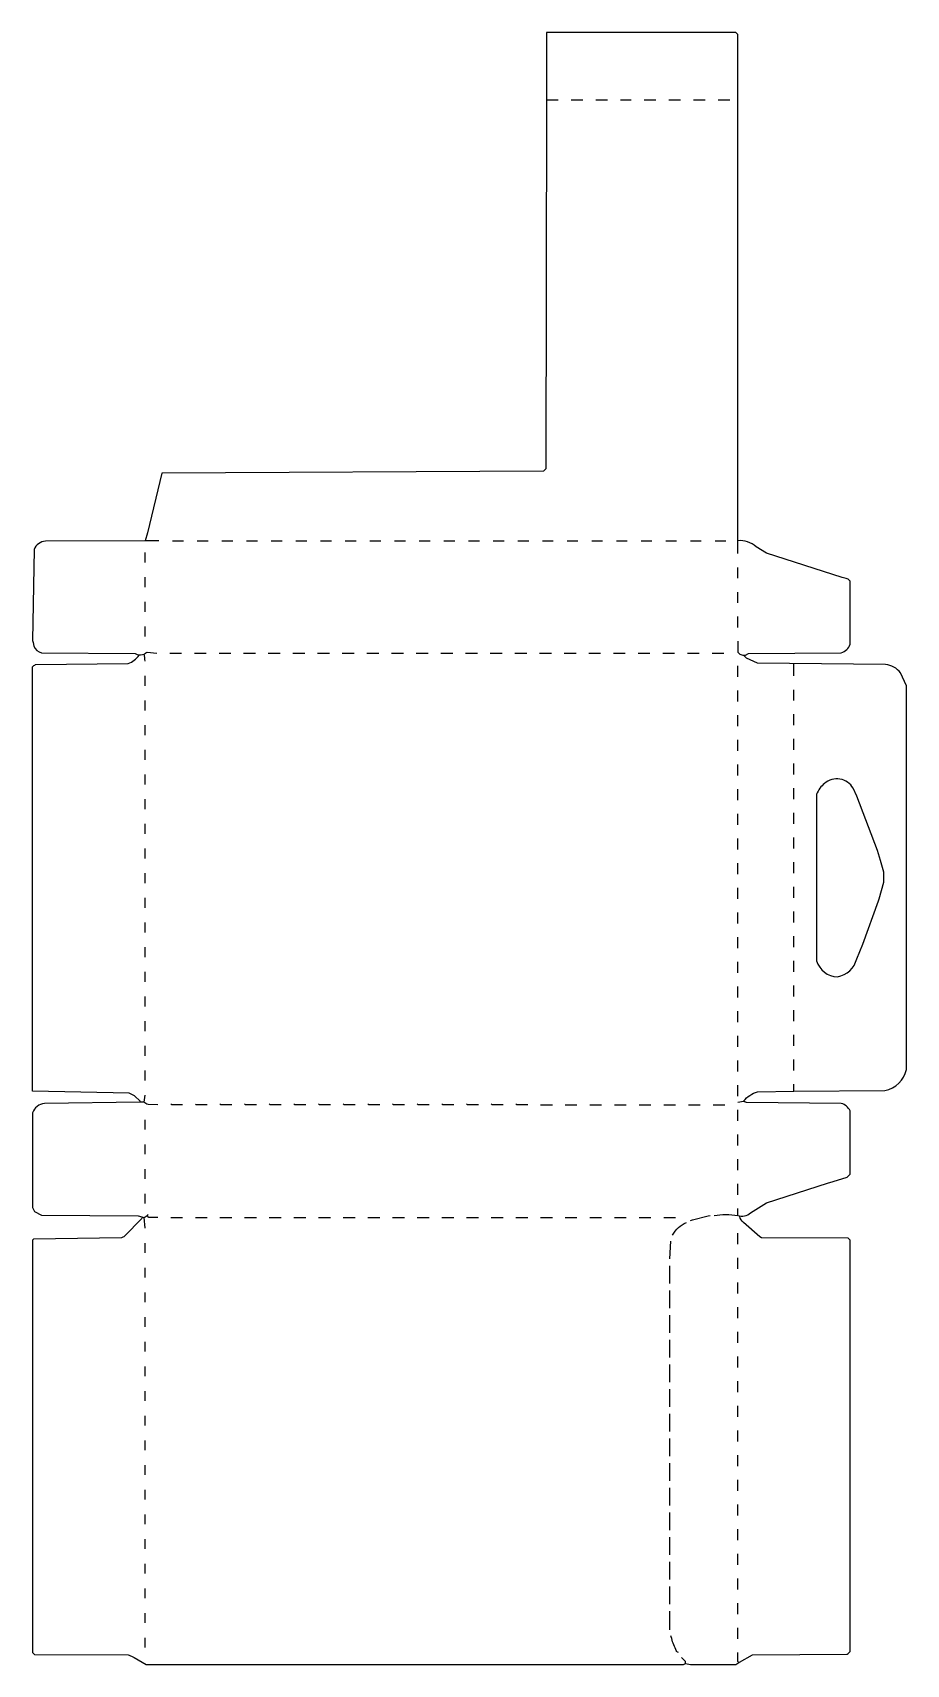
# Model space of a CAD drawing. Extents: x 46 to 932, y 85 to 1739.
import ezdxf

# ---------------------------------------------------------------- set-up
doc = ezdxf.new("R2010")
doc.units = 0
doc.layers.get('0').update_dxf_attribs({"linetype": 'CONTINUOUS'})

msp = doc.modelspace()

# ---------------------------------------------------------------- linework, layer by layer
at = {"color": 250, "linetype": 'CONTINUOUS'}
for points in [[(761, 1211), (761, 1224), (761, 1737), (759, 1739), (567, 1739), (567, 1671), (566.501337, 1297.00133), (563.998715, 1294.498708), (177.011627, 1292.50009), (162.352941, 1231.911765), (160, 1224)], [(567, 1671), (579, 1671)], [(592, 1671), (604, 1671)], [(617, 1671), (629, 1671)], [(642, 1671), (653, 1671)], [(666, 1671), (678, 1671)], [(691, 1671), (703, 1671)], [(716, 1671), (728, 1671)], [(741, 1671), (753, 1671)], [(188, 1224), (199, 1224)], [(213, 1224), (224, 1224)], [(238, 1224), (249, 1224)], [(263, 1224), (274, 1224)], [(288, 1224), (299, 1224)], [(313, 1224), (324, 1224)], [(338, 1224), (349, 1224)], [(363, 1224), (374, 1224)], [(388, 1224), (399, 1224)], [(413, 1224), (424, 1224)], [(438, 1224), (449, 1224)], [(463, 1224), (474, 1224)], [(488, 1224), (499, 1224)], [(513, 1224), (524, 1224)], [(538, 1224), (549, 1224)], [(563, 1224), (574, 1224)], [(588, 1224), (599, 1224)], [(613, 1224), (624, 1224)], [(638, 1224), (649, 1224)], [(663, 1224), (674, 1224)], [(688, 1224), (699, 1224)], [(713, 1224), (724, 1224)], [(738, 1224), (749, 1224)], [(160, 1202), (160, 1212)], [(761, 1186), (761, 1197)], [(160, 1177), (160, 1187)], [(160, 1152), (160, 1162)], [(761, 1161), (761, 1172)], [(761, 1136), (761, 1147)], [(160, 1127), (160, 1137)], [(185, 1110), (197, 1110)], [(210, 1110), (222, 1110)], [(235, 1110), (247, 1110)], [(260, 1110), (272, 1110)], [(285, 1110), (297, 1110)], [(310, 1110), (322, 1110)], [(335, 1110), (347, 1110)], [(360, 1110), (372, 1110)], [(385, 1110), (397, 1110)], [(410, 1110), (422, 1110)], [(435, 1110), (447, 1110)], [(460, 1110), (472, 1110)], [(485, 1110), (497, 1110)], [(510, 1110), (522, 1110)], [(535, 1110), (547, 1110)], [(560, 1110), (572, 1110)], [(585, 1110), (597, 1110)], [(610, 1110), (622, 1110)], [(635, 1110), (647, 1110)], [(660, 1110), (672, 1110)], [(685, 1110), (697, 1110)], [(710, 1110), (722, 1110)], [(735, 1110), (747, 1110)], [(761, 1086), (761, 1097)], [(818, 1087), (818, 1099)], [(160, 1077), (160, 1087)], [(160, 1052), (160, 1062)], [(761, 1061), (761, 1072)], [(818, 1062), (818, 1073)], [(761, 1036), (761, 1047)], [(818, 1037), (818, 1048)], [(160, 1027), (160, 1037)], [(160, 1002), (160, 1012)], [(761, 1011), (761, 1022)], [(818, 1012), (818, 1023)], [(761, 986), (761, 997)], [(818, 987), (818, 998)], [(160, 977), (160, 987)], [(160, 952), (160, 962)], [(761, 961), (761, 972)], [(818, 962), (818, 973)], [(761, 936), (761, 947)], [(818, 937), (818, 948)], [(160, 927), (160, 937)], [(160, 902), (160, 912)], [(761, 911), (761, 922)], [(818, 912), (818, 923)], [(761, 886), (761, 897)], [(818, 887), (818, 898)], [(160, 877), (160, 887)], [(160, 852), (160, 862)], [(761, 861), (761, 872)], [(818, 862), (818, 873)], [(761, 836), (761, 847)], [(818, 837), (818, 848)], [(160, 827), (160, 837)], [(160, 802), (160, 812)], [(761, 811), (761, 822)], [(818, 812), (818, 823)], [(761, 786), (761, 797)], [(818, 787), (818, 798)], [(160, 777), (160, 787)], [(160, 752), (160, 762)], [(761, 761), (761, 772)], [(818, 762), (818, 773)], [(761, 736), (761, 747)], [(818, 737), (818, 748)], [(160, 727), (160, 737)], [(160, 702), (160, 712)], [(761, 711), (761, 722)], [(818, 712), (818, 723)], [(761, 686), (761, 697)], [(818, 687), (818, 698)], [(160, 677), (160, 687)], [(159, 655), (160, 662)], [(761, 661), (761, 672)], [(818, 666), (818, 673)], [(761, 636), (761, 647)], [(160, 627), (160, 637)], [(160, 602), (160, 612)], [(761, 611), (761, 622)], [(761, 586), (761, 597)], [(160, 577), (160, 587)], [(761, 561), (761, 572)], [(160, 552), (160, 562)], [(761, 540), (761, 547)], [(160, 527), (159, 538)], [(173, 538), (164, 538), (162, 540)], [(186, 538), (198, 538)], [(211, 538), (223, 538)], [(236, 538), (248, 538)], [(261, 538), (273, 538)], [(286, 538), (298, 538)], [(311, 538), (323, 538)], [(336, 538), (348, 538)], [(361, 538), (373, 538)], [(386, 538), (398, 538)], [(411, 538), (423, 538)], [(436, 538), (448, 538)], [(461, 538), (473, 538)], [(486, 538), (498, 538)], [(511, 538), (523, 538)], [(536, 538), (548, 538)], [(561, 538), (573, 538)], [(586, 538), (598, 538)], [(611, 538), (623, 538)], [(636, 538), (648, 538)], [(661, 538), (673, 538)], [(686, 538), (698, 538)], [(713, 535), (715.1, 535.7), (731.1, 539.7), (733, 540)], [(692, 496), (693, 514)], [(761, 511), (761, 522)], [(160, 502), (160, 512)], [(761, 486), (761, 497)], [(160, 477), (160, 487)], [(692, 471), (692, 489)], [(692, 446), (692, 464)], [(761, 461), (761, 472)], [(160, 452), (160, 462)], [(761, 436), (761, 447)], [(160, 427), (160, 437)], [(692, 421), (692, 439)], [(692, 396), (692, 414)], [(761, 411), (761, 422)], [(160, 402), (160, 412)], [(761, 386), (761, 397)], [(160, 377), (160, 387)], [(692, 371), (692, 389)], [(692, 346), (692, 364)], [(761, 361), (761, 372)], [(160, 352), (160, 362)], [(160, 327), (160, 337)], [(692, 321), (692, 339)], [(761, 336), (761, 347)], [(761, 311), (761, 322)], [(160, 302), (160, 312)], [(692, 296), (692, 314)], [(160, 277), (160, 287)], [(692, 271), (692, 289)], [(761, 286), (761, 297)], [(761, 261), (761, 272)], [(160, 252), (160, 262)], [(692, 246), (692, 264)], [(160, 227), (160, 237)], [(692, 221), (692, 239)], [(761, 236), (761, 247)], [(761, 211), (761, 222)], [(160, 202), (160, 212)], [(692, 196), (692, 214)], [(160, 177), (160, 187)], [(692, 171), (692, 189)], [(761, 186), (761, 197)], [(761, 161), (761, 172)], [(160, 152), (160, 162)], [(692, 146), (692, 164)], [(160, 127), (160, 137)], [(692, 120), (692, 139)], [(761, 136), (761, 147)], [(761, 111), (761, 122)], [(160, 102), (160, 112)], [(708, 86), (708, 88), (704, 92)], [(762, 87), (761, 88), (761, 97)]]:
    msp.add_lwpolyline(points, dxfattribs=at)
for points in [[(174, 1224), (160, 1224), (59.004853, 1223.50495, 0.302051), (47.494507, 1214.994625), (46, 1123), (46.615385, 1120.923077), (47.384615, 1117.076923, 0.273049), (55.005154, 1110.494738), (149.994846, 1109.505262), (151.9, 1108.8, 0.159979), (159, 1109), (160.9, 1110.2), (162, 1111), (172, 1110)], [(761, 1122), (761, 1111), (763, 1109), (766, 1108), (769, 1108), (772.005207, 1109.505318), (865.994793, 1110.494682, 0.234634), (875, 1119), (875, 1183), (873, 1185), (870.911765, 1185.647059), (866.9, 1186.7), (790.153846, 1211.230769), (779.846154, 1217.769231, 0.19858), (761, 1224)], [(160, 1102, 0.070182), (159, 1109)], [(155, 655), (155, 656), (149.153846, 661.230769), (143.979815, 664.021035), (46, 666), (46, 1096, -0.087221), (49.005207, 1098.505318), (142.994793, 1099.494682, 0.149542), (154, 1108)], [(761, 655), (767, 656, -0.145437), (781.012803, 665.513495), (818, 666), (910.088235, 666.647059, 0.299474), (932, 688), (932, 1077), (926, 1090, 0.209209), (910.996184, 1098.503876), (780.9, 1099.8), (770, 1105), (768, 1107), (768, 1108)], [(862, 782, 0.298945), (881.7, 800.1), (887.7, 815.1), (903.7, 859.1), (904.3, 860.9), (909, 878), (909, 888), (905.7, 899.9), (902.7, 909.9), (881.7, 964.9), (878, 973, 0.474754), (849, 978, 0.133513), (841, 967), (841, 798, 0.321418), (862, 782)], [(173, 652), (163.040984, 652.45082, -0.167082), (159, 655), (155, 655), (58.005207, 653.505318, 0.311943), (46, 644), (46, 548), (48, 544), (55.004999, 540.494899), (152.995001, 539.505101), (159, 538), (162, 540), (163, 541)], [(737, 540, -0.081754), (761, 540, 0.276665), (774.1, 542.8), (790.1, 552.8), (852.1, 572.7), (857.911765, 574.352941), (872, 579), (875, 582), (875, 646, 0.219747), (865.994899, 653.505207), (770.005101, 654.494793, -0.144508), (767, 656)], [(157, 538), (156.8, 537.1), (139, 519, -0.141085), (135.994446, 517.49432), (47, 516), (46, 515), (46, 97), (48, 95), (142.994846, 94.505262, -0.077253), (146.1, 93.2), (148.9, 91.8), (161, 85), (706, 85), (708, 86), (713, 85), (759, 85), (762, 87), (762.9, 87.2), (776.005101, 94.505207), (871.994899, 95.494793, 0.113339), (875, 98), (875, 515), (873, 517), (785.005554, 517.49432), (783.233888, 518.24948), (767, 533, -0.199609), (763, 539)], [(695, 520, -0.173165), (709, 533)], [(701, 97, -0.328798), (698.2, 100.1, -0.067952), (693.647059, 112.911765), (693, 114)]]:
    msp.add_lwpolyline(points, format="xyb", dxfattribs=at)
at = {"color": 252, "linetype": 'CONTINUOUS'}
for points in [[(198, 652), (187, 652), (186, 653)], [(223, 652), (212, 652), (211, 653)], [(248, 652), (237, 652), (236, 653)], [(273, 652), (262, 652), (261, 653)], [(298, 652), (287, 652), (286, 653)], [(323, 652), (312, 652), (311, 653)], [(348, 652), (337, 652), (336, 653)], [(373, 652), (362, 652), (361, 653)], [(398, 652), (387, 652), (386, 653)], [(423, 652), (412, 652), (411, 653)], [(448, 652), (437, 652), (436, 653)], [(473, 652), (462, 652), (461, 653)], [(498, 652), (487, 652), (486, 653)], [(523, 652), (512, 652), (511, 653)], [(548, 652), (537, 652), (536, 653)]]:
    msp.add_lwpolyline(points, dxfattribs=at)
at = {"color": 251, "linetype": 'CONTINUOUS'}
for points in [[(561, 652), (573, 652)], [(586, 652), (598, 652)], [(611, 652), (623, 652)], [(636, 652), (648, 652)], [(661, 652), (673, 652)], [(686, 652), (698, 652)], [(711, 652), (723, 652)], [(736, 652), (748, 652)]]:
    msp.add_lwpolyline(points, dxfattribs=at)

doc.saveas('drawing.dxf')
